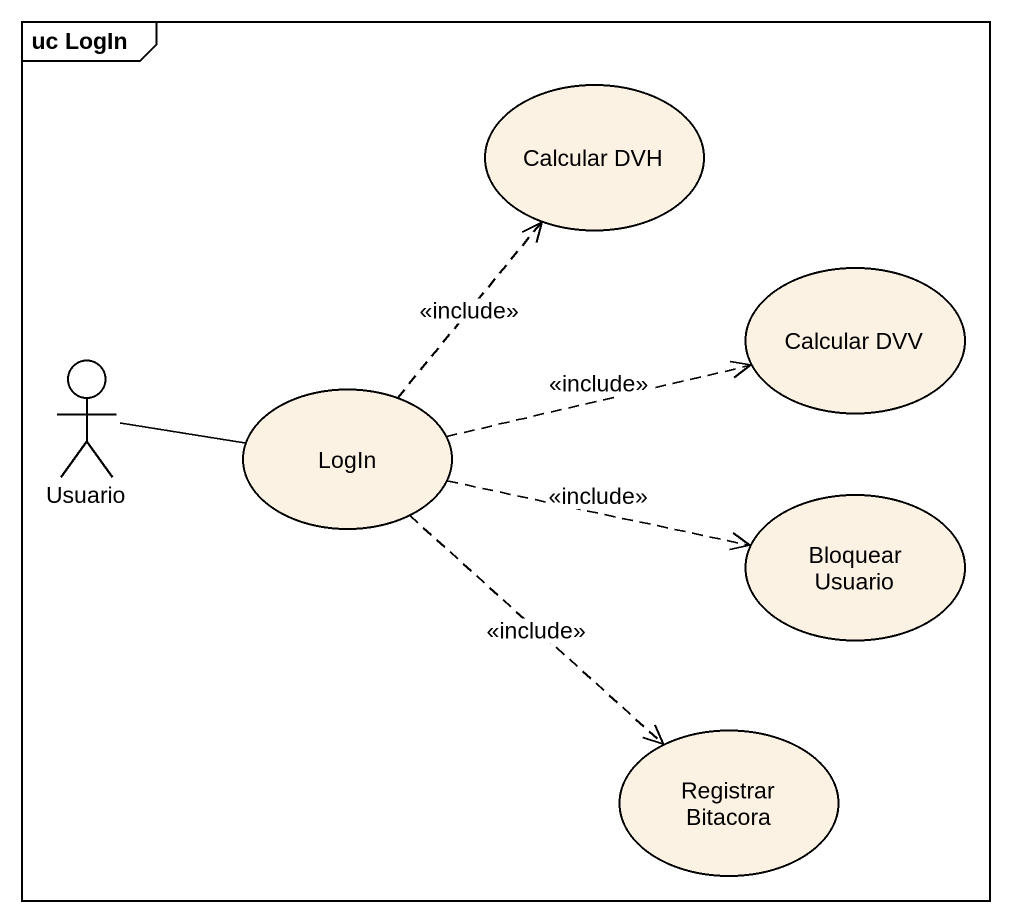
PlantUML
@startuml
mainframe uc LogIn
usecase "Calcular DVH" as Calcular_DVH
usecase "Calcular DVV" as Calcular_DVV
actor Usuario
usecase LogIn
usecase "Bloquear Usuario" as Bloquear_Usuario
usecase "Registrar Bitacora" as Registrar_Bitacora
Usuario -right- LogIn
LogIn .up.> Calcular_DVH : <<include>>
LogIn .right.> Calcular_DVV : <<include>>
LogIn .right.> Bloquear_Usuario : <<include>>
LogIn ..> Registrar_Bitacora : <<include>>
@enduml
